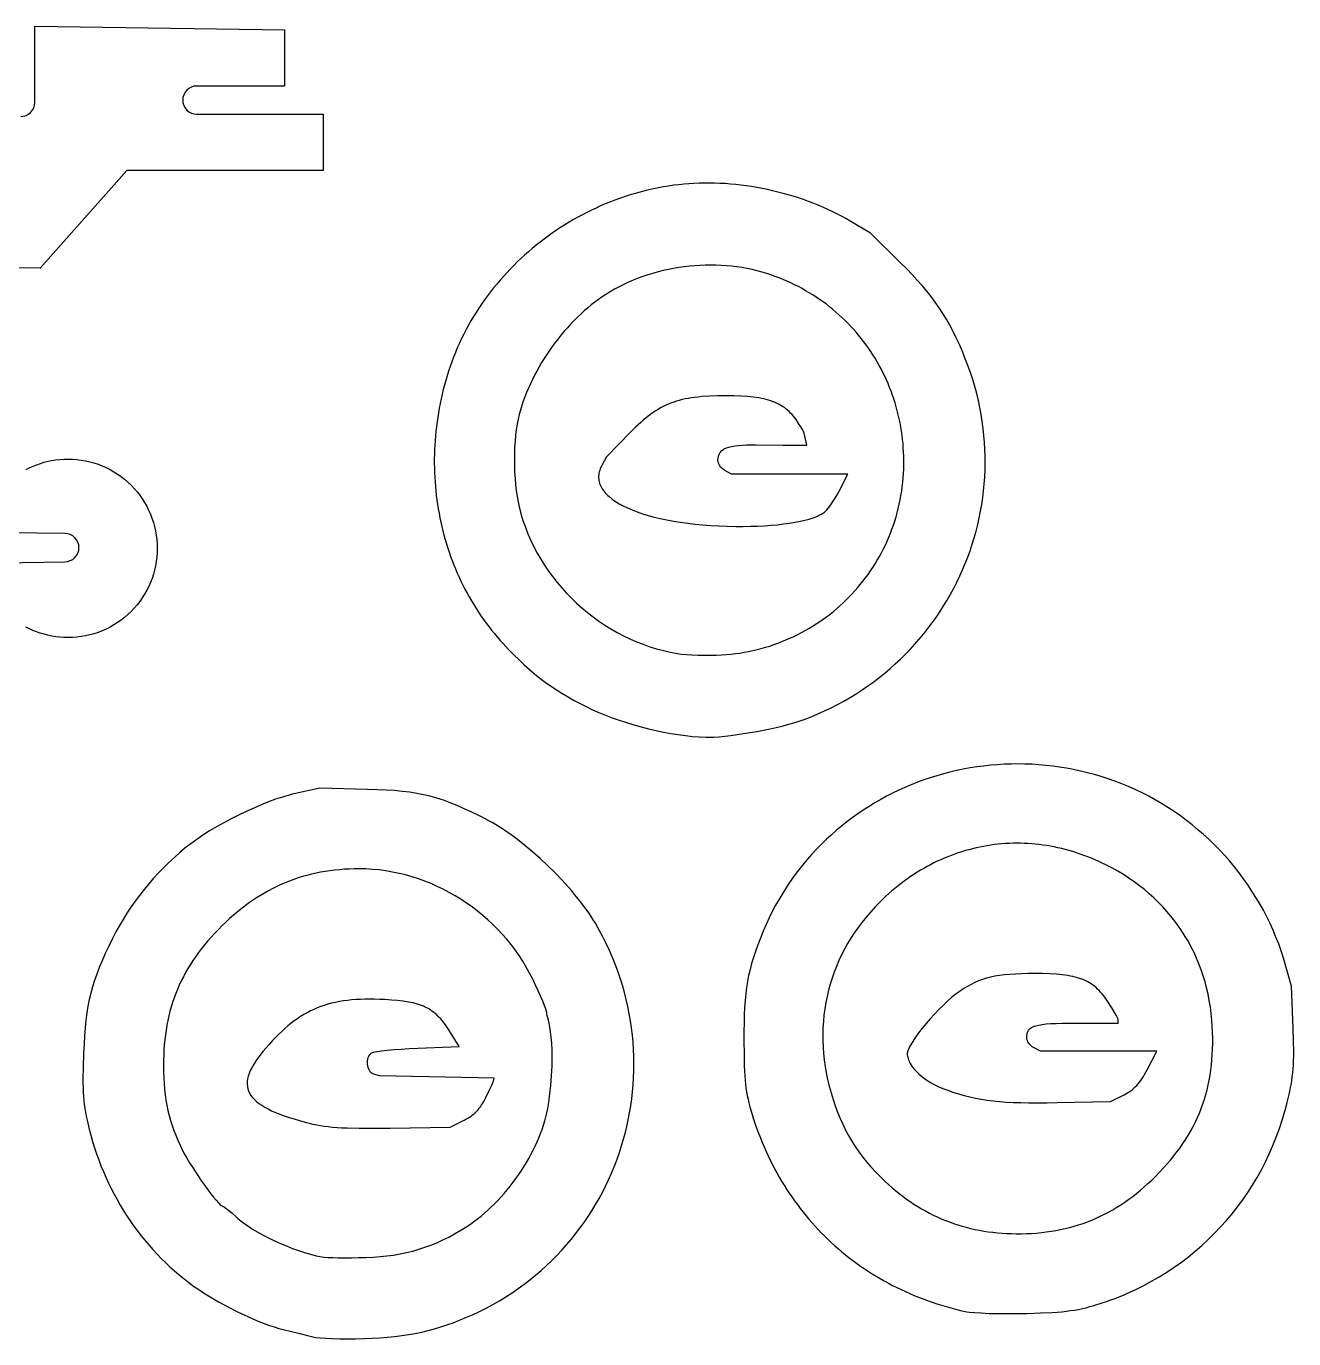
# Model space of a CAD drawing. Extents: x 28 to 1041, y 757 to 2190.
# Drawn here: x 515.7 to 763.7, y 1032.5 to 1289.3 of the extents above; entities that cross this region are included whole.
import ezdxf

# ---------------------------------------------------------------- set-up
doc = ezdxf.new("R2010")
doc.units = 0
doc.header["$MEASUREMENT"] = 0
doc.layers.add('LAYER_1', color=18, linetype='CONTINUOUS')

msp = doc.modelspace()

# ---------------------------------------------------------------- linework, layer by layer
at = {"layer": 'LAYER_1'}
for points in [[(514.64, 1271.65, 0.414214), (517.39, 1274.4), (517.39, 1289.3), (566.24, 1288.58), (566.24, 1277.6), (549.08, 1277.6, 0.414214), (546.33, 1274.85, 0.414214), (549.08, 1272.1), (573.81, 1272.1), (573.81, 1261.09), (535.41, 1261.09), (518.43, 1241.94), (359.15, 1242.52)], [(515.72, 1202.59), (516.4, 1202.93), (517.09, 1203.23), (517.79, 1203.51), (518.51, 1203.76), (519.24, 1203.98), (519.99, 1204.17), (520.75, 1204.33), (521.52, 1204.45), (522.3, 1204.54), (523.09, 1204.59), (523.89, 1204.61, -0.414214), (541.35, 1187.15, -0.414214), (523.89, 1169.68), (523.08, 1169.7), (522.28, 1169.76), (521.5, 1169.85), (520.72, 1169.97), (519.95, 1170.13), (519.2, 1170.32), (518.46, 1170.54), (517.74, 1170.8), (517.03, 1171.08), (516.33, 1171.4), (515.66, 1171.74)], [(506.66, 1184.26), (523.28, 1184.52, 0.414214), (526.04, 1187.28, 0.414214), (523.28, 1190.03), (506.7, 1190.26)]]:
    msp.add_lwpolyline(points, format="xyb", dxfattribs=at)
for points in [[(648.65, 1150.17), (649.41, 1150.17), (650.3, 1150.21), (651.3, 1150.28), (652.4, 1150.39), (653.57, 1150.53), (654.8, 1150.69), (656.07, 1150.88), (657.37, 1151.09), (658.68, 1151.32), (659.97, 1151.56), (661.24, 1151.82), (662.46, 1152.08), (663.62, 1152.36), (664.69, 1152.64), (665.67, 1152.91), (666.53, 1153.19), (667.91, 1153.68), (669.26, 1154.2), (670.59, 1154.76), (671.89, 1155.34), (673.18, 1155.95), (674.44, 1156.6), (675.68, 1157.27), (676.89, 1157.97), (678.08, 1158.7), (679.25, 1159.45), (680.4, 1160.23), (681.52, 1161.04), (682.61, 1161.87), (683.68, 1162.73), (684.73, 1163.61), (685.74, 1164.52), (686.74, 1165.44), (687.71, 1166.39), (688.65, 1167.37), (689.56, 1168.36), (690.45, 1169.37), (691.31, 1170.41), (692.14, 1171.46), (692.95, 1172.54), (693.73, 1173.63), (694.48, 1174.74), (695.2, 1175.86), (695.89, 1177), (696.56, 1178.16), (697.19, 1179.34), (697.8, 1180.52), (698.37, 1181.73), (698.92, 1182.94), (699.43, 1184.17), (699.92, 1185.42), (700.37, 1186.67), (700.79, 1187.93), (701.18, 1189.21), (701.54, 1190.5), (701.87, 1191.79), (702.17, 1193.1), (702.43, 1194.41), (702.66, 1195.73), (702.86, 1197.06), (703.02, 1198.39), (703.15, 1199.73), (703.25, 1201.08), (703.31, 1202.43), (703.34, 1203.79), (703.33, 1205.15), (703.29, 1206.51), (703.21, 1207.87), (703.1, 1209.24), (702.95, 1210.61), (702.77, 1211.98), (702.55, 1213.35), (702.29, 1214.72), (702, 1216.09), (701.67, 1217.45), (701.3, 1218.82), (700.9, 1220.18), (700.45, 1221.54), (699.97, 1222.89), (699.45, 1224.24), (698.87, 1225.66), (698.28, 1227.02), (697.67, 1228.32), (697.05, 1229.58), (696.41, 1230.79), (695.74, 1231.96), (695.04, 1233.11), (694.32, 1234.22), (693.55, 1235.32), (692.75, 1236.41), (691.9, 1237.48), (691, 1238.56), (690.05, 1239.64), (689.05, 1240.73), (687.98, 1241.83), (686.85, 1242.96), (680.88, 1248.81), (676.92, 1251.16), (676.07, 1251.65), (675.21, 1252.13), (674.33, 1252.59), (673.43, 1253.03), (672.52, 1253.46), (671.59, 1253.87), (670.66, 1254.27), (669.7, 1254.65), (668.74, 1255.02), (667.77, 1255.37), (666.78, 1255.7), (665.79, 1256.02), (664.79, 1256.32), (663.78, 1256.6), (662.77, 1256.86), (661.74, 1257.11), (660.72, 1257.34), (659.69, 1257.55), (658.66, 1257.74), (657.62, 1257.92), (656.59, 1258.07), (655.55, 1258.21), (654.52, 1258.32), (653.48, 1258.42), (652.45, 1258.5), (651.42, 1258.56), (650.4, 1258.6), (649.38, 1258.62), (648.37, 1258.62), (647.36, 1258.6), (646.36, 1258.56), (645.37, 1258.49), (644.37, 1258.41), (643.38, 1258.3), (642.39, 1258.18), (641.4, 1258.04), (640.41, 1257.88), (639.44, 1257.7), (638.46, 1257.5), (637.49, 1257.28), (636.53, 1257.05), (635.57, 1256.79), (634.61, 1256.52), (633.66, 1256.23), (632.72, 1255.93), (631.78, 1255.6), (630.85, 1255.26), (629.93, 1254.91), (629.01, 1254.53), (628.1, 1254.14), (627.2, 1253.73), (626.3, 1253.31), (625.42, 1252.87), (624.54, 1252.42), (623.67, 1251.95), (622.81, 1251.46), (621.95, 1250.96), (621.11, 1250.45), (620.28, 1249.92), (619.45, 1249.38), (618.64, 1248.82), (617.83, 1248.24), (617.04, 1247.66), (616.26, 1247.06), (615.48, 1246.45), (614.72, 1245.82), (613.97, 1245.18), (613.23, 1244.53), (612.51, 1243.86), (611.79, 1243.18), (611.09, 1242.49), (610.4, 1241.79), (609.73, 1241.07), (609.07, 1240.35), (608.42, 1239.61), (607.78, 1238.86), (607.16, 1238.1), (606.55, 1237.33), (605.96, 1236.55), (605.38, 1235.75), (604.82, 1234.95), (604.27, 1234.14), (603.74, 1233.32), (603.22, 1232.48), (602.72, 1231.64), (602.24, 1230.79), (601.77, 1229.93), (601.32, 1229.06), (600.88, 1228.18), (600.46, 1227.29), (600.06, 1226.4), (599.68, 1225.49), (599.32, 1224.58), (598.97, 1223.66), (598.64, 1222.73), (598.34, 1221.8), (598.06, 1220.9), (597.79, 1220), (597.54, 1219.1), (597.31, 1218.2), (597.09, 1217.3), (596.89, 1216.39), (596.7, 1215.49), (596.52, 1214.58), (596.36, 1213.68), (596.22, 1212.77), (596.09, 1211.87), (595.97, 1210.96), (595.87, 1210.05), (595.78, 1209.15), (595.71, 1208.24), (595.65, 1207.34), (595.61, 1206.44), (595.58, 1205.54), (595.56, 1204.64), (595.56, 1203.74), (595.57, 1202.84), (595.6, 1201.95), (595.64, 1201.05), (595.7, 1200.16), (595.77, 1199.27), (595.85, 1198.39), (595.95, 1197.51), (596.06, 1196.63), (596.18, 1195.75), (596.32, 1194.88), (596.48, 1194.01), (596.64, 1193.14), (596.82, 1192.28), (597.02, 1191.42), (597.22, 1190.57), (597.45, 1189.72), (597.68, 1188.87), (597.93, 1188.03), (598.19, 1187.2), (598.47, 1186.37), (598.76, 1185.54), (599.06, 1184.73), (599.38, 1183.91), (599.71, 1183.11), (600.05, 1182.31), (600.41, 1181.51), (600.78, 1180.72), (601.16, 1179.94), (601.56, 1179.17), (601.96, 1178.4), (602.39, 1177.64), (602.82, 1176.88), (603.27, 1176.14), (603.73, 1175.4), (604.21, 1174.67), (604.69, 1173.95), (605.19, 1173.24), (605.71, 1172.53), (606.23, 1171.83), (606.77, 1171.15), (607.32, 1170.47), (607.89, 1169.8), (608.46, 1169.14), (609.05, 1168.49), (610.1, 1167.37), (611.13, 1166.32), (612.15, 1165.32), (613.16, 1164.36), (614.17, 1163.46), (615.19, 1162.59), (616.21, 1161.77), (617.25, 1160.98), (618.31, 1160.22), (619.38, 1159.49), (620.48, 1158.79), (621.61, 1158.12), (622.78, 1157.46), (623.99, 1156.82), (625.24, 1156.19), (626.54, 1155.57), (627.76, 1155.02), (629.04, 1154.5), (630.37, 1153.99), (631.74, 1153.51), (633.14, 1153.05), (634.57, 1152.62), (636.02, 1152.22), (637.48, 1151.85), (638.94, 1151.51), (640.4, 1151.2), (641.85, 1150.93), (643.28, 1150.69), (644.68, 1150.5), (646.05, 1150.35), (647.37, 1150.24)], [(651.83, 1166.3), (652.71, 1166.36), (653.59, 1166.44), (654.46, 1166.54), (655.32, 1166.66), (656.18, 1166.8), (657.03, 1166.96), (657.87, 1167.14), (658.71, 1167.34), (659.54, 1167.55), (660.36, 1167.78), (661.18, 1168.03), (661.99, 1168.3), (662.79, 1168.59), (663.58, 1168.89), (664.36, 1169.21), (665.13, 1169.55), (665.89, 1169.9), (666.65, 1170.27), (667.39, 1170.65), (668.13, 1171.05), (668.85, 1171.47), (669.57, 1171.9), (670.27, 1172.35), (670.96, 1172.81), (671.65, 1173.28), (672.32, 1173.77), (672.98, 1174.28), (673.63, 1174.8), (674.26, 1175.33), (674.89, 1175.88), (675.5, 1176.44), (676.1, 1177.01), (676.68, 1177.59), (677.26, 1178.19), (677.82, 1178.8), (678.37, 1179.43), (678.9, 1180.06), (679.42, 1180.71), (679.92, 1181.37), (680.41, 1182.04), (680.89, 1182.72), (681.35, 1183.41), (681.8, 1184.11), (682.23, 1184.82), (682.65, 1185.55), (683.05, 1186.28), (683.43, 1187.02), (683.8, 1187.77), (684.15, 1188.54), (684.48, 1189.31), (684.8, 1190.09), (685.1, 1190.88), (685.38, 1191.67), (685.65, 1192.48), (685.9, 1193.29), (686.13, 1194.11), (686.34, 1194.94), (686.53, 1195.78), (686.71, 1196.62), (686.86, 1197.47), (687, 1198.33), (687.12, 1199.19), (687.22, 1200.06), (687.29, 1200.93), (687.35, 1201.78), (687.39, 1202.63), (687.41, 1203.48), (687.41, 1204.32), (687.4, 1205.15), (687.37, 1205.99), (687.32, 1206.82), (687.26, 1207.64), (687.17, 1208.46), (687.08, 1209.28), (686.96, 1210.09), (686.83, 1210.9), (686.68, 1211.7), (686.52, 1212.49), (686.34, 1213.28), (686.14, 1214.07), (685.93, 1214.85), (685.7, 1215.62), (685.46, 1216.39), (685.2, 1217.14), (684.92, 1217.9), (684.63, 1218.64), (684.33, 1219.38), (684.01, 1220.11), (683.68, 1220.83), (683.33, 1221.55), (682.97, 1222.26), (682.59, 1222.95), (682.2, 1223.64), (681.8, 1224.33), (681.38, 1225), (680.94, 1225.66), (680.5, 1226.32), (680.04, 1226.96), (679.56, 1227.6), (679.08, 1228.22), (678.58, 1228.84), (678.07, 1229.44), (677.54, 1230.04), (677, 1230.62), (676.45, 1231.2), (675.89, 1231.76), (675.31, 1232.31), (674.73, 1232.85), (674.13, 1233.37), (673.51, 1233.89), (672.89, 1234.39), (672.26, 1234.89), (671.61, 1235.36), (670.95, 1235.83), (670.28, 1236.28), (669.6, 1236.72), (668.91, 1237.15), (668.21, 1237.56), (667.5, 1237.96), (666.78, 1238.35), (666.04, 1238.72), (665.3, 1239.08), (664.55, 1239.42), (663.78, 1239.75), (663.01, 1240.06), (662.23, 1240.36), (661.43, 1240.64), (660.63, 1240.91), (659.68, 1241.2), (658.71, 1241.46), (657.74, 1241.7), (656.75, 1241.9), (655.75, 1242.08), (654.74, 1242.23), (653.73, 1242.35), (652.71, 1242.44), (651.68, 1242.51), (650.65, 1242.55), (649.61, 1242.56), (648.58, 1242.55), (647.54, 1242.51), (646.5, 1242.44), (645.47, 1242.34), (644.43, 1242.22), (643.4, 1242.08), (642.38, 1241.9), (641.36, 1241.7), (640.35, 1241.48), (639.34, 1241.23), (638.34, 1240.95), (637.36, 1240.65), (636.38, 1240.33), (635.42, 1239.98), (634.47, 1239.6), (633.54, 1239.2), (632.62, 1238.77), (631.72, 1238.32), (630.84, 1237.85), (629.98, 1237.35), (629.13, 1236.83), (628.4, 1236.34), (627.68, 1235.84), (626.97, 1235.31), (626.26, 1234.76), (625.57, 1234.18), (624.88, 1233.59), (624.2, 1232.97), (623.53, 1232.33), (622.88, 1231.68), (622.23, 1231.01), (621.6, 1230.32), (620.98, 1229.61), (620.37, 1228.89), (619.78, 1228.16), (619.2, 1227.41), (618.64, 1226.65), (618.09, 1225.87), (617.56, 1225.08), (617.05, 1224.29), (616.55, 1223.48), (616.07, 1222.67), (615.61, 1221.84), (615.17, 1221.01), (614.75, 1220.18), (614.35, 1219.33), (613.97, 1218.48), (613.61, 1217.63), (613.27, 1216.78), (612.96, 1215.92), (612.67, 1215.06), (612.41, 1214.2), (612.16, 1213.34), (611.94, 1212.42), (611.75, 1211.43), (611.59, 1210.37), (611.46, 1209.26), (611.35, 1208.11), (611.28, 1206.93), (611.24, 1205.72), (611.22, 1204.49), (611.24, 1203.26), (611.28, 1202.03), (611.35, 1200.82), (611.46, 1199.62), (611.59, 1198.46), (611.75, 1197.33), (611.94, 1196.26), (612.16, 1195.24), (612.33, 1194.57), (612.51, 1193.9), (612.91, 1192.57), (613.37, 1191.26), (613.88, 1189.97), (614.43, 1188.69), (615.03, 1187.44), (615.68, 1186.22), (616.38, 1185.01), (617.12, 1183.84), (617.9, 1182.69), (618.72, 1181.56), (619.58, 1180.47), (620.48, 1179.4), (621.42, 1178.37), (622.4, 1177.37), (623.4, 1176.4), (624.45, 1175.47), (625.52, 1174.58), (626.62, 1173.72), (627.76, 1172.9), (628.92, 1172.12), (630.11, 1171.38), (631.32, 1170.69), (632.55, 1170.04), (633.81, 1169.43), (635.09, 1168.87), (636.39, 1168.36), (637.71, 1167.9), (639.05, 1167.48), (640.4, 1167.12), (641.76, 1166.81), (643.14, 1166.56), (643.94, 1166.45), (644.89, 1166.36), (645.96, 1166.29), (647.11, 1166.25), (648.31, 1166.22), (649.52, 1166.22), (650.7, 1166.25)], [(668.45, 1207.34), (668.09, 1208.82), (667.99, 1209.28), (667.9, 1209.65), (667.77, 1209.99), (667.58, 1210.39), (667.28, 1210.9), (666.84, 1211.6), (666.34, 1212.34), (666.09, 1212.68), (665.82, 1213.01), (665.55, 1213.32), (665.27, 1213.62), (664.98, 1213.9), (664.68, 1214.17), (664.36, 1214.43), (664.04, 1214.67), (663.71, 1214.89), (663.36, 1215.11), (663, 1215.31), (662.62, 1215.5), (662.24, 1215.67), (661.83, 1215.83), (661.41, 1215.99), (660.97, 1216.12), (660.51, 1216.25), (660.04, 1216.37), (659.55, 1216.47), (659.03, 1216.57), (657.95, 1216.73), (656.77, 1216.85), (655.5, 1216.93), (654.13, 1216.98), (652.66, 1216.99), (650.94, 1216.97), (649.36, 1216.91), (647.89, 1216.82), (647.19, 1216.75), (646.52, 1216.68), (645.87, 1216.59), (645.25, 1216.49), (644.64, 1216.37), (644.05, 1216.24), (643.48, 1216.1), (642.93, 1215.94), (642.39, 1215.76), (641.86, 1215.57), (641.34, 1215.36), (640.83, 1215.13), (640.34, 1214.89), (639.84, 1214.63), (639.35, 1214.34), (638.87, 1214.04), (638.39, 1213.71), (637.91, 1213.37), (637.42, 1213), (636.94, 1212.61), (636.45, 1212.2), (635.95, 1211.77), (634.94, 1210.82), (633.89, 1209.78), (629.22, 1205.03), (628.32, 1203.33), (628.17, 1203.03), (628.04, 1202.73), (627.93, 1202.44), (627.84, 1202.14), (627.78, 1201.85), (627.74, 1201.56), (627.71, 1201.27), (627.71, 1200.98), (627.73, 1200.7), (627.77, 1200.42), (627.83, 1200.14), (627.91, 1199.86), (628.01, 1199.59), (628.13, 1199.32), (628.27, 1199.05), (628.42, 1198.78), (628.6, 1198.52), (628.79, 1198.27), (629.01, 1198.01), (629.24, 1197.76), (629.49, 1197.51), (629.76, 1197.27), (630.34, 1196.79), (631, 1196.33), (631.73, 1195.88), (632.52, 1195.45), (633.37, 1195.04), (634.29, 1194.65), (635.27, 1194.27), (636.31, 1193.92), (637.41, 1193.58), (638.56, 1193.27), (639.77, 1192.98), (641.04, 1192.71), (642.35, 1192.47), (643.72, 1192.25), (645.13, 1192.05), (646.59, 1191.88), (648.1, 1191.73), (649.65, 1191.62), (651.24, 1191.53), (652.88, 1191.47), (654.55, 1191.43), (656, 1191.43), (657.42, 1191.45), (658.8, 1191.5), (660.14, 1191.57), (661.44, 1191.66), (662.69, 1191.77), (663.88, 1191.91), (665.02, 1192.06), (666.1, 1192.24), (667.11, 1192.43), (668.05, 1192.64), (668.91, 1192.87), (669.69, 1193.12), (670.4, 1193.39), (671.01, 1193.67), (671.28, 1193.81), (671.53, 1193.96), (671.69, 1194.08), (671.87, 1194.23), (672.26, 1194.62), (672.68, 1195.1), (673.12, 1195.66), (673.56, 1196.28), (673.99, 1196.94), (674.4, 1197.63), (674.77, 1198.32), (676.45, 1201.68), (653.72, 1201.68), (652.38, 1202.39), (652.12, 1202.56), (651.87, 1202.77), (651.64, 1203), (651.44, 1203.27), (651.28, 1203.54), (651.16, 1203.82), (651.08, 1204.1), (651.05, 1204.37), (651.08, 1204.79), (651.15, 1205.18), (651.2, 1205.35), (651.27, 1205.53), (651.35, 1205.69), (651.44, 1205.84), (651.55, 1205.99), (651.67, 1206.13), (651.8, 1206.26), (651.95, 1206.38), (652.12, 1206.49), (652.3, 1206.6), (652.71, 1206.8), (653.18, 1206.96), (653.72, 1207.1), (654.33, 1207.21), (655.02, 1207.29), (655.78, 1207.35), (656.61, 1207.39), (657.53, 1207.41), (658.53, 1207.4), (663.72, 1207.33), (666.03, 1207.31), (667.08, 1207.33)], [(711.48, 1037.45), (714.15, 1037.53), (716.41, 1037.64), (717.41, 1037.71), (718.35, 1037.78), (719.22, 1037.87), (720.05, 1037.98), (720.84, 1038.1), (721.6, 1038.23), (722.35, 1038.39), (723.09, 1038.56), (723.84, 1038.76), (724.6, 1038.98), (726.22, 1039.48), (727.07, 1039.77), (727.91, 1040.07), (728.74, 1040.38), (729.56, 1040.7), (730.38, 1041.04), (731.19, 1041.39), (732.79, 1042.12), (734.36, 1042.9), (735.9, 1043.73), (737.4, 1044.6), (738.87, 1045.51), (740.31, 1046.47), (741.72, 1047.47), (743.09, 1048.52), (744.42, 1049.61), (745.72, 1050.73), (746.98, 1051.9), (748.21, 1053.11), (749.39, 1054.35), (750.53, 1055.63), (751.64, 1056.95), (752.7, 1058.3), (753.72, 1059.69), (754.7, 1061.11), (755.63, 1062.56), (756.52, 1064.05), (757.37, 1065.56), (758.17, 1067.11), (758.92, 1068.69), (759.62, 1070.29), (760.28, 1071.93), (760.89, 1073.59), (761.45, 1075.28), (761.71, 1076.13), (761.95, 1076.99), (762.19, 1077.85), (762.41, 1078.73), (762.84, 1080.55), (763.02, 1081.39), (763.18, 1082.19), (763.31, 1082.97), (763.42, 1083.74), (763.51, 1084.5), (763.59, 1085.27), (763.64, 1086.07), (763.68, 1086.89), (763.7, 1087.76), (763.7, 1088.69), (763.67, 1090.75), (763.58, 1093.17), (763.24, 1101.47), (762.1, 1105.59), (761.69, 1106.98), (761.24, 1108.36), (760.76, 1109.73), (760.23, 1111.08), (759.67, 1112.41), (759.07, 1113.73), (758.43, 1115.04), (757.76, 1116.33), (757.05, 1117.6), (756.31, 1118.85), (755.53, 1120.08), (754.73, 1121.29), (753.88, 1122.48), (753.01, 1123.65), (752.11, 1124.79), (751.17, 1125.91), (750.21, 1127.01), (749.21, 1128.08), (748.19, 1129.12), (747.15, 1130.14), (746.07, 1131.13), (744.97, 1132.09), (743.85, 1133.02), (742.69, 1133.92), (741.52, 1134.79), (740.32, 1135.63), (739.1, 1136.43), (737.86, 1137.2), (736.6, 1137.94), (735.32, 1138.64), (734.02, 1139.3), (732.7, 1139.93), (731.38, 1140.51), (730.05, 1141.06), (728.72, 1141.57), (727.38, 1142.04), (726.04, 1142.47), (724.69, 1142.87), (723.34, 1143.24), (721.98, 1143.57), (720.62, 1143.86), (719.26, 1144.12), (717.9, 1144.34), (716.54, 1144.53), (715.18, 1144.68), (713.82, 1144.8), (712.46, 1144.89), (711.1, 1144.94), (709.74, 1144.96), (708.39, 1144.94), (707.04, 1144.89), (705.69, 1144.81), (704.35, 1144.7), (703.02, 1144.55), (701.69, 1144.38), (700.37, 1144.17), (699.05, 1143.92), (697.74, 1143.65), (696.44, 1143.35), (695.15, 1143.01), (693.87, 1142.64), (692.6, 1142.25), (691.35, 1141.82), (690.1, 1141.36), (688.86, 1140.87), (687.64, 1140.36), (686.43, 1139.81), (685.23, 1139.24), (684.05, 1138.63), (682.89, 1138), (681.74, 1137.34), (680.61, 1136.65), (679.49, 1135.93), (678.39, 1135.19), (677.31, 1134.41), (676.25, 1133.61), (675.21, 1132.79), (674.18, 1131.93), (673.18, 1131.05), (672.2, 1130.15), (671.25, 1129.21), (670.31, 1128.26), (669.4, 1127.27), (668.51, 1126.26), (667.65, 1125.23), (666.81, 1124.17), (665.99, 1123.08), (665.21, 1121.97), (664.45, 1120.84), (663.72, 1119.68), (663.01, 1118.5), (662.33, 1117.3), (661.69, 1116.07), (661.07, 1114.82), (660.49, 1113.55), (659.93, 1112.25), (659.37, 1110.85), (658.86, 1109.53), (658.4, 1108.28), (658, 1107.07), (657.64, 1105.89), (657.33, 1104.73), (657.06, 1103.57), (656.83, 1102.4), (656.64, 1101.2), (656.48, 1099.96), (656.36, 1098.66), (656.26, 1097.29), (656.19, 1095.84), (656.15, 1094.28), (656.13, 1092.61), (656.12, 1090.8), (656.15, 1088.15), (656.2, 1085.9), (656.25, 1084.9), (656.3, 1083.98), (656.37, 1083.11), (656.45, 1082.3), (656.54, 1081.52), (656.66, 1080.78), (656.79, 1080.05), (656.94, 1079.33), (657.11, 1078.62), (657.29, 1077.89), (657.74, 1076.35), (658.04, 1075.42), (658.34, 1074.5), (658.67, 1073.58), (659, 1072.68), (659.35, 1071.78), (659.71, 1070.89), (660.08, 1070.01), (660.47, 1069.14), (660.86, 1068.28), (661.27, 1067.43), (661.7, 1066.59), (662.13, 1065.76), (662.58, 1064.94), (663.04, 1064.13), (663.51, 1063.32), (663.99, 1062.53), (664.49, 1061.75), (665, 1060.98), (665.51, 1060.22), (666.04, 1059.46), (666.59, 1058.72), (667.14, 1057.99), (667.7, 1057.27), (668.28, 1056.56), (668.86, 1055.86), (669.46, 1055.17), (670.07, 1054.5), (670.69, 1053.83), (671.32, 1053.17), (671.96, 1052.53), (672.61, 1051.9), (673.27, 1051.27), (673.95, 1050.66), (674.63, 1050.06), (675.32, 1049.48), (676.02, 1048.9), (676.74, 1048.33), (677.46, 1047.78), (678.19, 1047.24), (678.93, 1046.71), (679.69, 1046.2), (680.45, 1045.69), (681.22, 1045.2), (682, 1044.72), (682.79, 1044.25), (683.59, 1043.79), (684.4, 1043.35), (685.21, 1042.92), (686.04, 1042.5), (686.87, 1042.1), (687.72, 1041.7), (688.57, 1041.33), (689.43, 1040.96), (690.3, 1040.61), (691.18, 1040.27), (692.06, 1039.94), (692.96, 1039.63), (693.86, 1039.33), (694.77, 1039.04), (695.69, 1038.77), (696.62, 1038.51), (697.55, 1038.26), (698.49, 1038.03), (699.44, 1037.81), (699.77, 1037.75), (700.18, 1037.7), (701.24, 1037.6), (702.57, 1037.52), (704.11, 1037.45), (705.83, 1037.42), (707.66, 1037.4), (709.56, 1037.41)], [(581.79, 1032.53), (583.38, 1032.6), (584.91, 1032.68), (586.38, 1032.8), (587.81, 1032.94), (589.18, 1033.11), (590.52, 1033.3), (591.82, 1033.53), (593.1, 1033.79), (594.35, 1034.08), (595.59, 1034.41), (596.82, 1034.78), (598.04, 1035.18), (599.27, 1035.62), (600.51, 1036.1), (601.76, 1036.62), (603.03, 1037.18), (604.39, 1037.82), (605.72, 1038.49), (607.02, 1039.2), (608.3, 1039.93), (609.55, 1040.69), (610.77, 1041.49), (611.96, 1042.31), (613.13, 1043.15), (614.27, 1044.03), (615.38, 1044.93), (616.46, 1045.86), (617.51, 1046.81), (618.53, 1047.78), (619.52, 1048.78), (620.49, 1049.8), (621.42, 1050.85), (622.32, 1051.91), (623.2, 1053), (624.04, 1054.1), (624.85, 1055.23), (625.63, 1056.37), (626.38, 1057.54), (627.1, 1058.72), (627.79, 1059.91), (628.45, 1061.13), (629.07, 1062.35), (629.66, 1063.6), (630.22, 1064.85), (630.75, 1066.12), (631.24, 1067.41), (631.7, 1068.7), (632.13, 1070.01), (632.53, 1071.33), (632.89, 1072.65), (633.22, 1073.99), (633.51, 1075.33), (633.77, 1076.69), (634, 1078.05), (634.19, 1079.41), (634.34, 1080.79), (634.46, 1082.16), (634.55, 1083.55), (634.6, 1084.93), (634.61, 1086.32), (634.59, 1087.72), (634.53, 1089.11), (634.44, 1090.51), (634.31, 1091.9), (634.14, 1093.3), (633.93, 1094.69), (633.69, 1096.09), (633.41, 1097.48), (633.1, 1098.87), (632.74, 1100.25), (632.35, 1101.64), (631.92, 1103.01), (631.45, 1104.38), (630.94, 1105.75), (630.39, 1107.1), (629.81, 1108.46), (629.18, 1109.8), (628.52, 1111.13), (627.81, 1112.45), (627.07, 1113.77), (626.67, 1114.44), (626.23, 1115.12), (625.77, 1115.81), (625.27, 1116.51), (624.75, 1117.22), (624.21, 1117.93), (623.64, 1118.65), (623.05, 1119.37), (622.44, 1120.1), (621.81, 1120.82), (620.49, 1122.27), (619.12, 1123.7), (617.7, 1125.1), (616.25, 1126.46), (614.78, 1127.76), (613.29, 1129.01), (612.56, 1129.6), (611.82, 1130.18), (611.08, 1130.73), (610.36, 1131.25), (609.64, 1131.76), (608.92, 1132.23), (608.22, 1132.68), (607.53, 1133.1), (606.86, 1133.49), (606.2, 1133.84), (604.5, 1134.71), (602.92, 1135.49), (601.43, 1136.19), (600.01, 1136.81), (598.66, 1137.36), (597.34, 1137.85), (596.05, 1138.27), (594.76, 1138.63), (593.46, 1138.94), (592.13, 1139.2), (590.75, 1139.41), (589.3, 1139.59), (587.77, 1139.73), (586.13, 1139.84), (584.38, 1139.92), (582.48, 1139.98), (573.19, 1140.23), (568.38, 1139.16), (567.78, 1139.02), (567.15, 1138.86), (565.86, 1138.48), (564.51, 1138.03), (563.11, 1137.52), (561.68, 1136.95), (560.22, 1136.33), (558.75, 1135.66), (557.27, 1134.96), (555.81, 1134.22), (554.37, 1133.44), (552.97, 1132.65), (551.61, 1131.84), (550.3, 1131.01), (549.07, 1130.18), (547.91, 1129.35), (546.85, 1128.52), (545.76, 1127.61), (544.7, 1126.67), (543.65, 1125.7), (542.62, 1124.69), (541.62, 1123.65), (540.64, 1122.58), (539.69, 1121.49), (538.77, 1120.38), (537.88, 1119.24), (537.02, 1118.09), (536.2, 1116.92), (535.41, 1115.73), (534.66, 1114.54), (533.95, 1113.33), (533.27, 1112.12), (532.65, 1110.9), (531.88, 1109.33), (531.19, 1107.85), (530.56, 1106.46), (530, 1105.12), (529.51, 1103.84), (529.07, 1102.58), (528.68, 1101.34), (528.35, 1100.1), (528.05, 1098.85), (527.8, 1097.56), (527.59, 1096.23), (527.41, 1094.83), (527.26, 1093.35), (527.14, 1091.78), (527.04, 1090.09), (526.95, 1088.28), (526.86, 1085.64), (526.81, 1083.43), (526.81, 1082.45), (526.83, 1081.54), (526.86, 1080.68), (526.91, 1079.88), (526.98, 1079.1), (527.07, 1078.34), (527.17, 1077.59), (527.3, 1076.84), (527.45, 1076.06), (527.63, 1075.26), (528.05, 1073.51), (528.37, 1072.29), (528.72, 1071.07), (529.09, 1069.87), (529.49, 1068.68), (529.91, 1067.51), (530.35, 1066.34), (530.82, 1065.2), (531.31, 1064.07), (531.82, 1062.95), (532.36, 1061.85), (532.92, 1060.76), (533.5, 1059.7), (534.1, 1058.64), (534.72, 1057.61), (535.37, 1056.59), (536.04, 1055.58), (536.72, 1054.6), (537.43, 1053.63), (538.16, 1052.68), (538.91, 1051.75), (539.69, 1050.84), (540.48, 1049.94), (541.29, 1049.07), (542.12, 1048.21), (542.97, 1047.38), (543.84, 1046.56), (544.73, 1045.77), (545.64, 1044.99), (546.57, 1044.24), (547.51, 1043.5), (548.48, 1042.79), (549.46, 1042.11), (550.38, 1041.49), (551.36, 1040.87), (552.39, 1040.26), (553.46, 1039.65), (554.56, 1039.05), (555.67, 1038.46), (556.8, 1037.89), (557.93, 1037.35), (559.05, 1036.83), (560.16, 1036.34), (561.24, 1035.88), (562.29, 1035.47), (563.3, 1035.1), (564.25, 1034.78), (565.15, 1034.51), (565.97, 1034.3), (569.25, 1033.51), (570.72, 1033.14), (571.82, 1032.85), (572.07, 1032.79), (572.39, 1032.74), (573.24, 1032.65), (574.33, 1032.58), (575.6, 1032.52), (577.02, 1032.49), (578.56, 1032.48), (580.16, 1032.49)], [(709.42, 1053.03), (710.42, 1053.03), (711.42, 1053.06), (712.4, 1053.1), (713.37, 1053.17), (714.33, 1053.26), (715.28, 1053.37), (716.22, 1053.5), (717.14, 1053.66), (718.06, 1053.83), (718.96, 1054.03), (719.86, 1054.25), (720.74, 1054.5), (721.62, 1054.77), (722.48, 1055.06), (723.34, 1055.37), (724.18, 1055.7), (725.02, 1056.06), (725.85, 1056.44), (726.67, 1056.85), (727.48, 1057.28), (728.28, 1057.73), (729.08, 1058.2), (729.87, 1058.7), (730.65, 1059.22), (731.42, 1059.77), (732.19, 1060.34), (732.95, 1060.93), (733.7, 1061.55), (734.44, 1062.19), (735.18, 1062.85), (735.92, 1063.54), (736.65, 1064.26), (737.42, 1065.05), (738.17, 1065.84), (738.88, 1066.64), (739.57, 1067.44), (740.23, 1068.25), (740.86, 1069.06), (741.46, 1069.87), (742.03, 1070.69), (742.57, 1071.52), (743.09, 1072.35), (743.58, 1073.19), (744.04, 1074.04), (744.47, 1074.9), (744.88, 1075.77), (745.25, 1076.65), (745.61, 1077.53), (745.93, 1078.43), (746.23, 1079.34), (746.5, 1080.26), (746.75, 1081.19), (746.97, 1082.14), (747.17, 1083.1), (747.34, 1084.07), (747.48, 1085.06), (747.61, 1086.06), (747.7, 1087.08), (747.77, 1088.11), (747.82, 1089.17), (747.84, 1090.23), (747.84, 1091.32), (747.82, 1092.43), (747.77, 1093.55), (747.68, 1094.85), (747.56, 1096.14), (747.39, 1097.41), (747.18, 1098.66), (746.94, 1099.9), (746.66, 1101.12), (746.34, 1102.32), (745.98, 1103.5), (745.59, 1104.66), (745.16, 1105.81), (744.69, 1106.93), (744.19, 1108.04), (743.65, 1109.12), (743.08, 1110.18), (742.47, 1111.22), (741.82, 1112.24), (741.14, 1113.24), (740.43, 1114.21), (739.68, 1115.17), (738.9, 1116.09), (738.08, 1117), (737.23, 1117.87), (736.35, 1118.73), (735.43, 1119.56), (734.48, 1120.36), (733.5, 1121.13), (732.49, 1121.88), (731.45, 1122.6), (730.37, 1123.3), (729.27, 1123.96), (728.13, 1124.6), (726.96, 1125.21), (726.25, 1125.56), (725.54, 1125.89), (724.82, 1126.21), (724.11, 1126.51), (723.39, 1126.8), (722.66, 1127.07), (721.94, 1127.33), (721.22, 1127.57), (720.49, 1127.8), (719.76, 1128.01), (719.03, 1128.21), (718.3, 1128.39), (717.57, 1128.56), (716.84, 1128.71), (716.11, 1128.85), (715.37, 1128.97), (714.64, 1129.08), (713.91, 1129.18), (713.18, 1129.26), (712.44, 1129.32), (711.71, 1129.37), (710.98, 1129.4), (710.25, 1129.42), (709.52, 1129.43), (708.79, 1129.42), (708.06, 1129.4), (707.33, 1129.36), (706.6, 1129.31), (705.88, 1129.24), (705.16, 1129.16), (704.44, 1129.06), (703.72, 1128.95), (703, 1128.82), (702.29, 1128.69), (701.58, 1128.53), (700.87, 1128.36), (700.16, 1128.18), (699.46, 1127.99), (698.76, 1127.77), (698.06, 1127.55), (697.37, 1127.31), (696.68, 1127.06), (696, 1126.79), (695.32, 1126.51), (694.64, 1126.21), (693.97, 1125.9), (693.3, 1125.58), (692.63, 1125.24), (691.97, 1124.89), (691.32, 1124.52), (690.67, 1124.14), (690.03, 1123.75), (689.39, 1123.34), (688.75, 1122.92), (688.13, 1122.49), (687.5, 1122.04), (686.89, 1121.58), (686.28, 1121.1), (685.68, 1120.61), (685.08, 1120.11), (684.49, 1119.59), (683.9, 1119.06), (683.33, 1118.51), (682.76, 1117.95), (681.83, 1117), (680.94, 1116.02), (680.09, 1115.03), (679.28, 1114.01), (678.5, 1112.98), (677.77, 1111.94), (677.08, 1110.87), (676.43, 1109.8), (675.82, 1108.7), (675.25, 1107.59), (674.71, 1106.47), (674.22, 1105.33), (673.78, 1104.19), (673.37, 1103.02), (673, 1101.85), (672.67, 1100.67), (672.39, 1099.47), (672.15, 1098.27), (671.94, 1097.05), (671.78, 1095.83), (671.67, 1094.59), (671.59, 1093.35), (671.56, 1092.1), (671.57, 1090.85), (671.62, 1089.59), (671.71, 1088.32), (671.85, 1087.05), (672.03, 1085.77), (672.25, 1084.49), (672.51, 1083.2), (672.82, 1081.91), (673.18, 1080.62), (673.58, 1079.31), (674, 1078.04), (674.46, 1076.81), (674.95, 1075.61), (675.47, 1074.45), (676.02, 1073.32), (676.61, 1072.22), (677.24, 1071.15), (677.91, 1070.1), (678.61, 1069.08), (679.35, 1068.08), (680.14, 1067.09), (680.97, 1066.12), (681.85, 1065.16), (682.77, 1064.22), (683.74, 1063.28), (684.43, 1062.65), (685.12, 1062.04), (685.81, 1061.46), (686.51, 1060.89), (687.23, 1060.35), (687.94, 1059.82), (688.67, 1059.31), (689.4, 1058.82), (690.14, 1058.36), (690.89, 1057.91), (691.65, 1057.48), (692.41, 1057.08), (693.18, 1056.69), (693.96, 1056.32), (694.75, 1055.97), (695.54, 1055.64), (696.35, 1055.33), (697.16, 1055.04), (697.98, 1054.77), (698.8, 1054.52), (699.64, 1054.29), (700.49, 1054.08), (701.34, 1053.89), (702.2, 1053.72), (703.07, 1053.56), (703.95, 1053.43), (704.84, 1053.31), (705.74, 1053.22), (706.64, 1053.14), (707.56, 1053.09), (708.48, 1053.05)], [(617.76, 1077.52), (617.94, 1078.71), (618.1, 1079.85), (618.23, 1080.96), (618.34, 1082.01), (618.43, 1083.03), (618.5, 1084), (618.56, 1084.93), (618.59, 1085.82), (618.62, 1087.47), (618.6, 1088.97), (618.53, 1090.31), (618.43, 1091.5), (618.31, 1092.54), (618.17, 1093.45), (618.03, 1094.22), (617.89, 1094.85), (617.67, 1095.75), (617.6, 1096.02), (617.57, 1096.17), (617.56, 1096.3), (617.52, 1096.49), (617.35, 1097), (617.1, 1097.7), (616.76, 1098.54), (616.35, 1099.5), (615.89, 1100.56), (615.37, 1101.68), (614.82, 1102.85), (614.21, 1104.04), (613.56, 1105.21), (612.87, 1106.35), (612.14, 1107.47), (611.37, 1108.56), (610.57, 1109.62), (609.73, 1110.65), (608.85, 1111.65), (607.94, 1112.62), (607, 1113.56), (606.03, 1114.46), (605.03, 1115.33), (604, 1116.17), (602.95, 1116.97), (601.87, 1117.74), (600.76, 1118.47), (599.63, 1119.16), (598.48, 1119.81), (597.31, 1120.42), (596.13, 1121), (594.92, 1121.53), (593.7, 1122.02), (592.46, 1122.47), (591.21, 1122.87), (589.95, 1123.23), (588.67, 1123.54), (587.39, 1123.81), (586.1, 1124.03), (584.8, 1124.21), (583.49, 1124.33), (582.18, 1124.41), (580.87, 1124.43), (579.89, 1124.42), (578.92, 1124.39), (577.96, 1124.34), (577.01, 1124.26), (576.07, 1124.17), (575.14, 1124.05), (574.22, 1123.91), (573.31, 1123.76), (572.42, 1123.57), (571.53, 1123.37), (570.65, 1123.15), (569.78, 1122.9), (568.92, 1122.64), (568.07, 1122.35), (567.22, 1122.04), (566.39, 1121.7), (565.56, 1121.35), (564.75, 1120.97), (563.94, 1120.57), (563.13, 1120.15), (562.34, 1119.7), (561.56, 1119.24), (560.78, 1118.75), (560.01, 1118.24), (559.24, 1117.7), (558.48, 1117.15), (557.73, 1116.57), (556.99, 1115.96), (556.25, 1115.34), (555.52, 1114.69), (554.8, 1114.02), (554.08, 1113.32), (553.34, 1112.58), (552.62, 1111.83), (551.93, 1111.08), (551.27, 1110.33), (550.63, 1109.57), (550.02, 1108.81), (549.44, 1108.04), (548.88, 1107.27), (548.35, 1106.49), (547.84, 1105.71), (547.36, 1104.92), (546.9, 1104.12), (546.46, 1103.32), (546.05, 1102.51), (545.67, 1101.69), (545.31, 1100.85), (544.97, 1100.02), (544.65, 1099.17), (544.36, 1098.3), (544.09, 1097.43), (543.84, 1096.55), (543.62, 1095.66), (543.42, 1094.75), (543.24, 1093.83), (543.09, 1092.89), (542.95, 1091.94), (542.84, 1090.98), (542.74, 1090), (542.67, 1089.01), (542.62, 1088), (542.59, 1086.97), (542.59, 1085.93), (542.6, 1084.71), (542.64, 1083.53), (542.7, 1082.39), (542.79, 1081.29), (542.91, 1080.22), (543.06, 1079.18), (543.24, 1078.16), (543.44, 1077.16), (543.68, 1076.17), (543.96, 1075.2), (544.26, 1074.23), (544.6, 1073.26), (544.98, 1072.29), (545.39, 1071.32), (545.84, 1070.33), (546.32, 1069.33), (546.71, 1068.59), (547.17, 1067.79), (547.67, 1066.93), (548.23, 1066.05), (548.81, 1065.14), (549.42, 1064.23), (550.04, 1063.33), (550.65, 1062.46), (551.25, 1061.63), (551.83, 1060.86), (552.38, 1060.17), (552.88, 1059.57), (553.32, 1059.07), (553.69, 1058.7), (553.85, 1058.56), (553.98, 1058.46), (554.1, 1058.4), (554.19, 1058.38), (554.32, 1058.34), (554.52, 1058.22), (554.8, 1058.03), (555.13, 1057.78), (555.92, 1057.13), (556.8, 1056.33), (557.12, 1056.04), (557.47, 1055.74), (558.24, 1055.15), (559.09, 1054.55), (560.02, 1053.95), (561.01, 1053.36), (562.06, 1052.77), (563.15, 1052.21), (564.28, 1051.66), (565.44, 1051.13), (566.61, 1050.64), (567.8, 1050.17), (568.99, 1049.75), (570.16, 1049.36), (571.32, 1049.02), (572.45, 1048.73), (573.54, 1048.49), (574.02, 1048.43), (574.75, 1048.38), (575.68, 1048.35), (576.77, 1048.32), (578, 1048.32), (579.33, 1048.32), (580.72, 1048.35), (582.14, 1048.38), (583.57, 1048.45), (584.95, 1048.55), (586.29, 1048.69), (587.6, 1048.86), (588.87, 1049.08), (590.12, 1049.34), (591.33, 1049.64), (592.53, 1049.98), (593.71, 1050.37), (594.89, 1050.8), (596.05, 1051.28), (597.21, 1051.81), (598.37, 1052.39), (599.54, 1053.03), (600.72, 1053.71), (601.91, 1054.45), (602.62, 1054.92), (603.32, 1055.42), (604.01, 1055.94), (604.7, 1056.49), (605.38, 1057.06), (606.05, 1057.65), (606.71, 1058.27), (607.36, 1058.9), (607.99, 1059.56), (608.62, 1060.23), (609.23, 1060.92), (609.83, 1061.63), (610.41, 1062.35), (610.98, 1063.09), (611.54, 1063.84), (612.07, 1064.6), (612.59, 1065.37), (613.09, 1066.15), (613.57, 1066.94), (614.03, 1067.74), (614.47, 1068.55), (614.89, 1069.36), (615.29, 1070.17), (615.67, 1070.99), (616.02, 1071.81), (616.35, 1072.63), (616.65, 1073.45), (616.93, 1074.27), (617.18, 1075.09), (617.4, 1075.9), (617.6, 1076.71)], [(717.44, 1078.71), (727.87, 1078.93), (730.51, 1080.22), (730.86, 1080.4), (731.2, 1080.6), (731.52, 1080.8), (731.83, 1081.02), (732.13, 1081.25), (732.42, 1081.5), (732.7, 1081.76), (732.98, 1082.05), (733.25, 1082.35), (733.51, 1082.67), (733.77, 1083.02), (734.03, 1083.39), (734.28, 1083.78), (734.53, 1084.2), (735.04, 1085.13), (736.94, 1088.74), (714.14, 1088.74), (712.81, 1089.45), (712.54, 1089.62), (712.3, 1089.82), (712.07, 1090.06), (711.87, 1090.31), (711.71, 1090.58), (711.59, 1090.85), (711.51, 1091.12), (711.48, 1091.38), (711.5, 1091.81), (711.56, 1092.2), (711.61, 1092.38), (711.67, 1092.55), (711.74, 1092.71), (711.83, 1092.86), (711.94, 1093), (712.06, 1093.13), (712.21, 1093.25), (712.37, 1093.36), (712.55, 1093.46), (712.76, 1093.56), (712.98, 1093.65), (713.23, 1093.73), (713.81, 1093.87), (714.49, 1093.98), (715.28, 1094.07), (716.2, 1094.14), (717.25, 1094.19), (718.43, 1094.22), (721.25, 1094.24), (729.37, 1094.24), (729.37, 1094.81), (729.33, 1094.99), (729.2, 1095.28), (729.01, 1095.67), (728.76, 1096.14), (728.09, 1097.26), (727.28, 1098.53), (726.75, 1099.3), (726.2, 1099.99), (725.92, 1100.31), (725.64, 1100.62), (725.34, 1100.91), (725.04, 1101.18), (724.73, 1101.44), (724.41, 1101.68), (724.08, 1101.91), (723.74, 1102.13), (723.39, 1102.33), (723.02, 1102.51), (722.64, 1102.68), (722.25, 1102.84), (721.83, 1102.99), (721.4, 1103.13), (720.96, 1103.25), (720.49, 1103.36), (720, 1103.46), (719.5, 1103.55), (718.42, 1103.7), (717.24, 1103.81), (715.96, 1103.89), (714.58, 1103.93), (713.07, 1103.94), (711.7, 1103.92), (710.42, 1103.89), (709.24, 1103.84), (708.14, 1103.77), (707.11, 1103.67), (706.15, 1103.55), (705.24, 1103.4), (704.39, 1103.23), (703.58, 1103.02), (702.8, 1102.77), (702.05, 1102.49), (701.32, 1102.18), (700.6, 1101.82), (699.88, 1101.43), (699.15, 1100.99), (698.41, 1100.51), (698.03, 1100.25), (697.65, 1099.96), (696.84, 1099.31), (696, 1098.58), (695.15, 1097.77), (694.28, 1096.91), (693.43, 1096.01), (692.59, 1095.09), (691.78, 1094.16), (691.02, 1093.23), (690.32, 1092.33), (689.7, 1091.47), (689.15, 1090.66), (688.71, 1089.92), (688.52, 1089.58), (688.37, 1089.26), (688.25, 1088.97), (688.16, 1088.71), (688.11, 1088.47), (688.09, 1088.27), (688.1, 1088.03), (688.13, 1087.79), (688.18, 1087.55), (688.24, 1087.31), (688.33, 1087.06), (688.43, 1086.82), (688.55, 1086.57), (688.69, 1086.32), (689.01, 1085.82), (689.39, 1085.32), (689.83, 1084.83), (690.33, 1084.34), (690.87, 1083.87), (691.47, 1083.41), (692.1, 1082.97), (692.78, 1082.55), (693.5, 1082.16), (694.25, 1081.79), (695.02, 1081.46), (695.83, 1081.16), (697, 1080.76), (698.13, 1080.41), (699.24, 1080.09), (700.34, 1079.81), (701.43, 1079.56), (702.55, 1079.35), (703.69, 1079.17), (704.87, 1079.01), (706.11, 1078.89), (707.42, 1078.8), (708.81, 1078.73), (710.29, 1078.68), (711.88, 1078.66), (713.59, 1078.66), (715.44, 1078.67)], [(586.95, 1073.7), (598.65, 1073.86), (601.4, 1075.24), (601.76, 1075.43), (602.1, 1075.62), (602.43, 1075.83), (602.74, 1076.04), (603.04, 1076.27), (603.33, 1076.5), (603.6, 1076.75), (603.86, 1077.02), (604.12, 1077.29), (604.36, 1077.59), (604.59, 1077.89), (604.82, 1078.22), (605.04, 1078.56), (605.25, 1078.93), (605.66, 1079.71), (606.25, 1080.94), (606.74, 1082), (607.07, 1082.77), (607.17, 1083.02), (607.21, 1083.15), (607.24, 1083.5), (584.89, 1083.93), (583.69, 1084.28), (583.56, 1084.32), (583.44, 1084.38), (583.22, 1084.54), (583.02, 1084.74), (582.86, 1084.98), (582.72, 1085.25), (582.62, 1085.55), (582.55, 1085.87), (582.5, 1086.19), (582.49, 1086.53), (582.51, 1086.86), (582.56, 1087.19), (582.65, 1087.49), (582.77, 1087.78), (582.93, 1088.04), (583.12, 1088.26), (583.22, 1088.36), (583.34, 1088.44), (583.47, 1088.5), (583.68, 1088.56), (584.32, 1088.69), (585.21, 1088.81), (586.33, 1088.94), (587.64, 1089.06), (589.1, 1089.17), (590.67, 1089.26), (592.31, 1089.34), (600.42, 1089.69), (598.37, 1092.92), (597.85, 1093.7), (597.34, 1094.41), (596.81, 1095.05), (596.54, 1095.35), (596.26, 1095.63), (595.98, 1095.9), (595.7, 1096.15), (595.4, 1096.38), (595.1, 1096.61), (594.79, 1096.82), (594.47, 1097.02), (594.13, 1097.2), (593.79, 1097.37), (593.43, 1097.53), (593.06, 1097.68), (592.67, 1097.82), (592.27, 1097.95), (591.41, 1098.18), (590.48, 1098.37), (589.47, 1098.53), (588.37, 1098.66), (587.18, 1098.76), (585.89, 1098.83), (584.87, 1098.88), (583.89, 1098.9), (582.93, 1098.91), (582.01, 1098.91), (581.11, 1098.88), (580.24, 1098.83), (579.39, 1098.77), (578.56, 1098.68), (577.76, 1098.58), (576.98, 1098.45), (576.21, 1098.3), (575.47, 1098.13), (574.74, 1097.94), (574.03, 1097.72), (573.34, 1097.48), (572.66, 1097.22), (571.99, 1096.93), (571.33, 1096.62), (570.68, 1096.28), (570.04, 1095.92), (569.41, 1095.53), (568.78, 1095.11), (568.16, 1094.67), (567.54, 1094.2), (566.93, 1093.7), (566.32, 1093.17), (565.7, 1092.61), (565.09, 1092.02), (564.47, 1091.4), (563.85, 1090.75), (563.23, 1090.07), (562.59, 1089.35), (562.01, 1088.66), (561.47, 1087.99), (560.99, 1087.35), (560.56, 1086.72), (560.17, 1086.11), (559.84, 1085.52), (559.56, 1084.95), (559.34, 1084.39), (559.16, 1083.86), (559.04, 1083.34), (558.97, 1082.83), (558.95, 1082.35), (558.99, 1081.87), (559.08, 1081.41), (559.23, 1080.97), (559.43, 1080.53), (559.68, 1080.11), (559.99, 1079.7), (560.36, 1079.3), (560.78, 1078.92), (561.26, 1078.54), (561.79, 1078.17), (562.39, 1077.81), (563.03, 1077.46), (563.74, 1077.11), (564.5, 1076.78), (565.33, 1076.44), (566.21, 1076.12), (567.15, 1075.8), (568.14, 1075.48), (569.2, 1075.17), (570.32, 1074.86), (571.08, 1074.67), (571.81, 1074.49), (572.55, 1074.33), (573.28, 1074.2), (574.04, 1074.08), (574.82, 1073.98), (575.65, 1073.89), (576.53, 1073.82), (577.48, 1073.76), (578.5, 1073.72), (580.83, 1073.67), (583.61, 1073.67)]]:
    msp.add_lwpolyline(points, close=True, dxfattribs=at)

doc.saveas('drawing.dxf')
